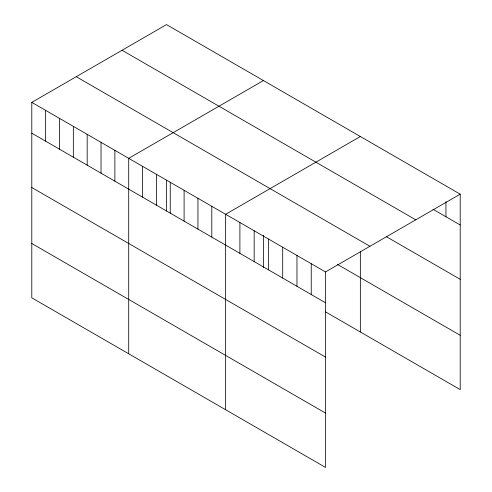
<?xml version="1.0" encoding="UTF-8"?>
<svg xmlns="http://www.w3.org/2000/svg" width="492" height="492" viewBox="0 0 492 492"><rect width="100%" height="100%" fill="white"/><g stroke="black" fill="none" stroke-linecap="round" stroke-linejoin="round"><path stroke-width="0.74" d="M31.796 102.373L325.495 271.941L325.495 467.4L31.796 297.832L31.796 102.373L166.505 24.6L460.204 194.168L460.204 389.627L325.403 311.799M263.429 80.559L128.713 158.332L128.713 353.791M360.347 136.512L225.637 214.291L225.637 409.75M325.495 271.941L460.204 194.168M432.972 209.266L460.204 224.992M122.053 50.264L415.752 219.832M386.281 236.64L460.204 279.321M76.248 76.709L369.947 246.277M337.272 264.321L460.204 335.298M31.796 133.197L325.495 302.764M31.796 187.532L325.495 357.094M31.796 243.503L325.495 413.071M445.937 201.72L445.937 216.757M360.347 251.867L360.347 331.971M311.227 263.706L311.227 294.53M296.965 255.465L296.965 286.295M282.697 247.23L282.697 278.06M268.435 238.995L268.435 269.819M263.429 235.268L263.429 267.716M254.167 230.76L254.167 261.584M239.899 222.525L239.899 253.349M211.794 206.296L211.794 237.119M197.944 198.301L197.944 229.124M184.1 190.306L184.1 221.129M170.25 182.311L170.25 213.141M166.505 180.066L166.505 211.007M156.407 174.322L156.407 205.146M142.563 166.327L142.563 197.151M114.87 150.337L114.87 181.161M101.026 142.342L101.026 173.166M87.176 134.347L87.176 165.177M73.333 126.358L73.333 157.182M59.489 118.363L59.489 149.187M45.639 110.368L45.639 141.192"/></g></svg>
